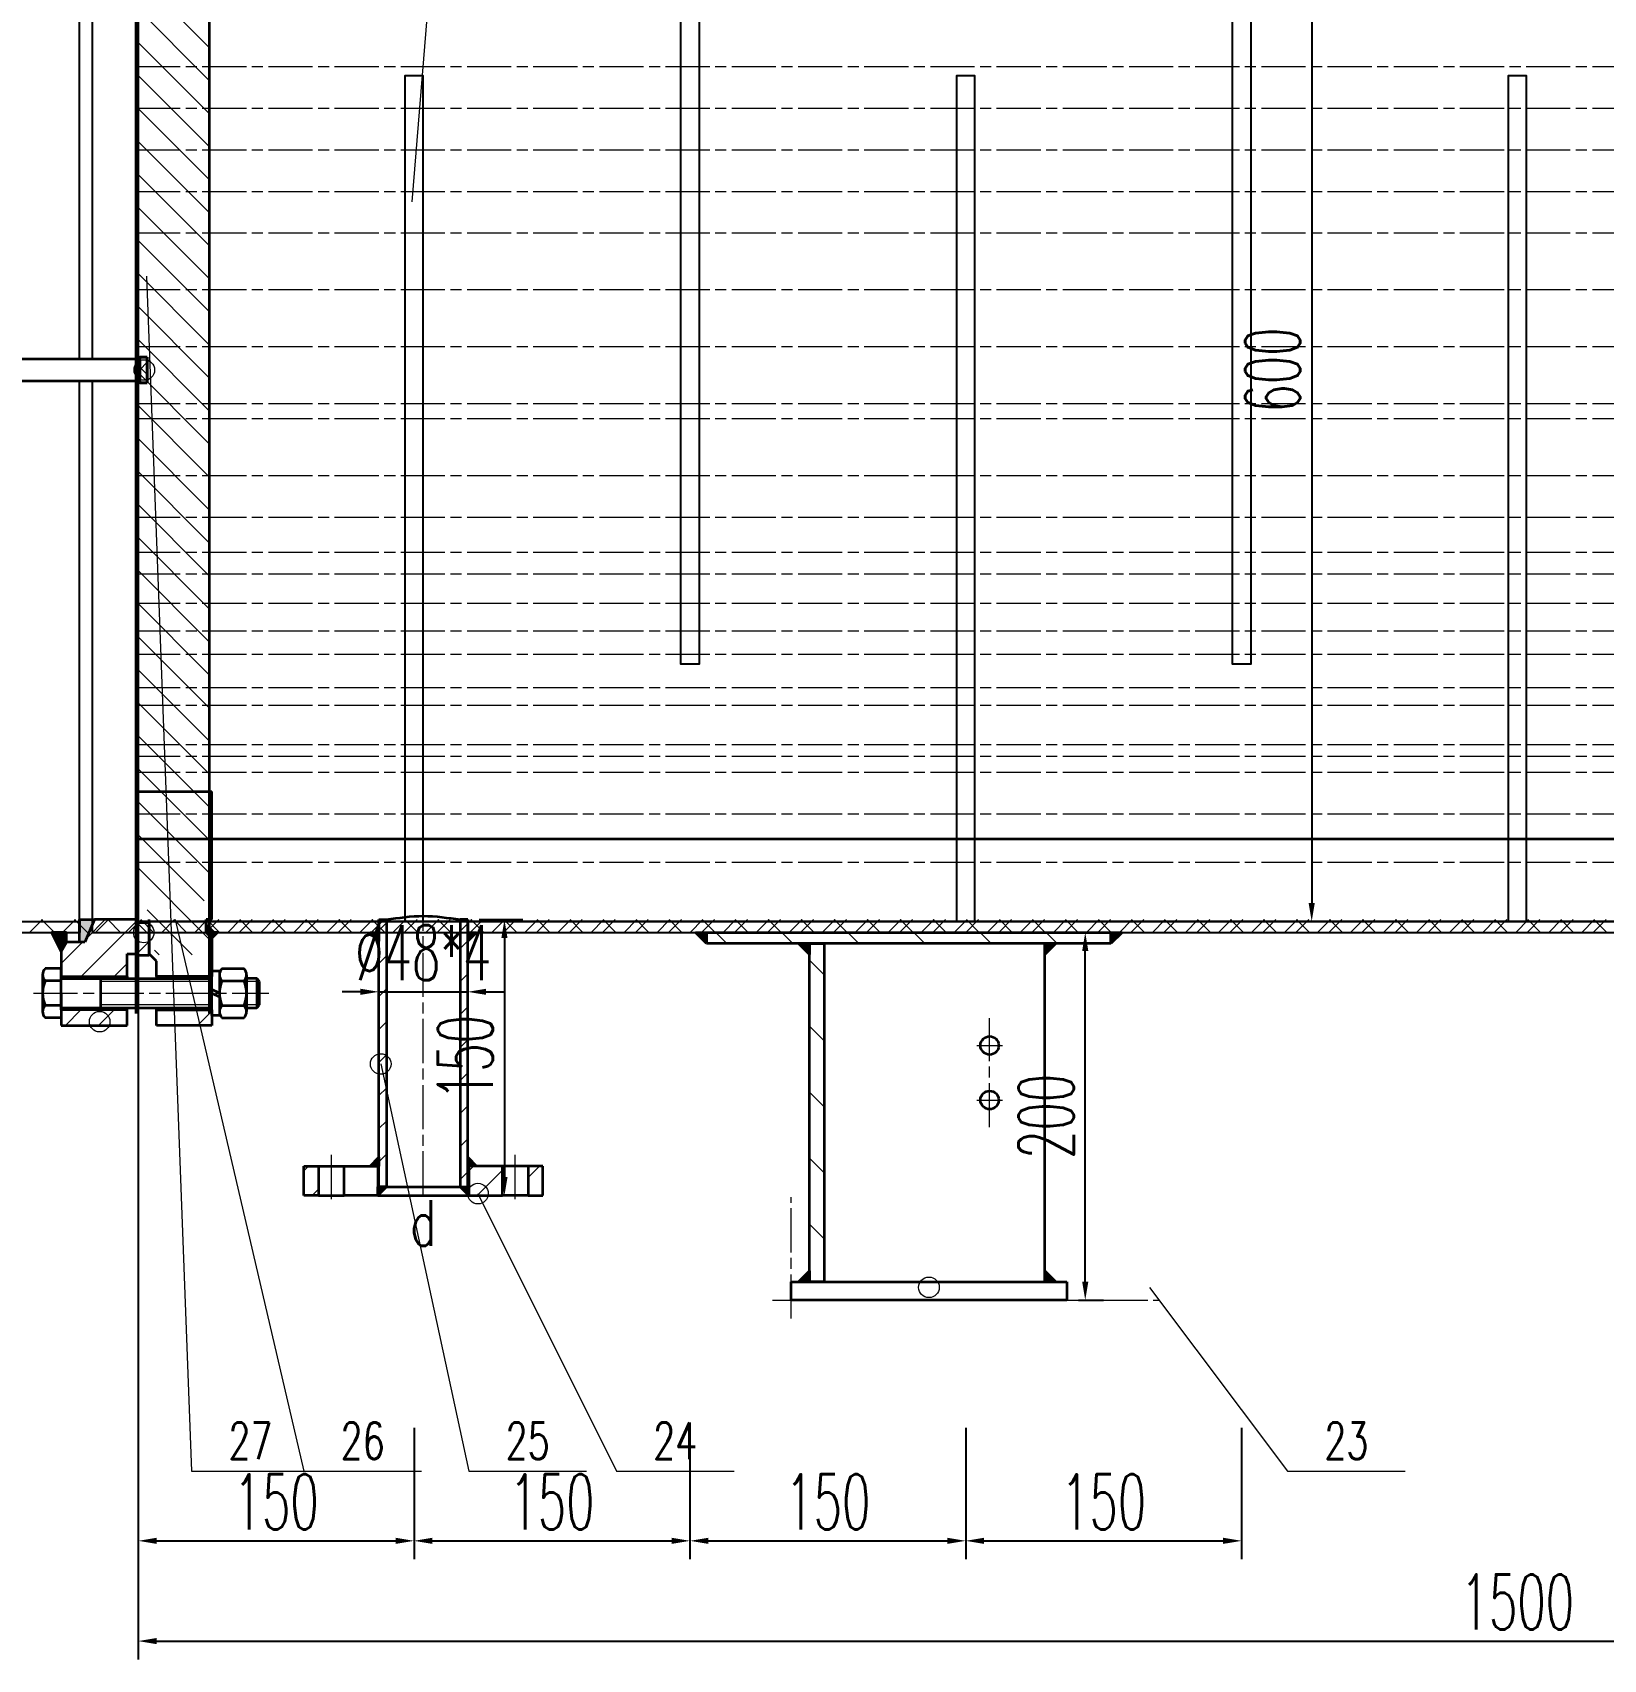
# Model space of a CAD drawing. Header units: millimetres. Extents: x 808 to 6798, y 610 to 4810.
# Drawn here: x 1990 to 2845, y 3152 to 4037 of the extents above; entities that cross this region are included whole.
import ezdxf
from ezdxf.enums import TextEntityAlignment as Align

# ---------------------------------------------------------------- set-up
doc = ezdxf.new("R2010")
doc.units = ezdxf.units.MM
doc.linetypes.add('ACAD_ISO08W100', pattern=[36, 24, -3, 6, -3])
doc.layers.get('Defpoints').update_dxf_attribs({"lineweight": 35})
for name, color, linetype, lineweight in [('中心线', 7, 'ACAD_ISO08W100', 15), ('剖面线', 7, 'Continuous', 15), ('标注', 3, 'Continuous', 0), ('粗实线', 7, 'Continuous', 35), ('细实线', 1, 'Continuous', 9)]:
    doc.layers.add(name, color=color, linetype=linetype, lineweight=lineweight)
doc.layers.add('图层2', color=1, linetype='Continuous')
doc.layers.add('图层4', color=3, linetype='Continuous')
doc.styles.add('dm', font='romans.shx', dxfattribs={"width": 0.6})
doc.styles.get("Standard").update_dxf_attribs({"font": 'txt.shx', "width": 0.7, "bigfont": 'gbcbig.shx'})
doc.dimstyles.new('md', dxfattribs={"dimscale": 10, "dimtxt": 3, "dimasz": 1, "dimexe": 1, "dimexo": 0.625, "dimtad": 1, "dimdec": 0, "dimtxsty": 'dm', "dimcen": 2.5, "dimclrd": 256, "dimclre": 256, "dimclrt": 256, "dimazin": 0, "dimtfac": 1, "dimtdec": 0, "dimtix": 1, "dimtmove": 0, "dimatfit": 3, "dimldrblk": 'ARCHTICK', "dimfxl": 1, "dimarcsym": 0})
pattern_1 = [(225, (10613.852, 9444.22), (8.980256, -8.980256), [])]
pattern_2 = [(135, (9843.852, -1635.78), (17.96051, 17.96051), [])]
pattern_3 = [(45, (981.852, -1635.78), (-8.980256, 8.980256), [])]

# ---------------------------------------------------------------- blocks, each defined once
blk = doc.blocks.new('*D37')
at = {"layer": 'Defpoints', "color": 0, "transparency": 16777216}
for p in [(2552.85, 3547.22), (2562.85, 3547.22), (2552.85, 3347.22)]:
    blk.add_point(p, dxfattribs=at)
at = {"layer": '标注', "lineweight": -2, "transparency": 16777216}
for p, q in [((2559.1, 3547.22), (2572.85, 3547.22)), ((2562.85, 3357.22), (2562.85, 3537.22)), ((2559.1, 3347.22), (2572.85, 3347.22))]:
    blk.add_line(p, q, dxfattribs=at)
at = {"layer": '标注', "transparency": 16777216}
for points in [[(2561.19, 3537.22), (2564.52, 3537.22), (2562.85, 3547.22)], [(2561.19, 3357.22), (2564.52, 3357.22), (2562.85, 3347.22)]]:
    blk.add_solid(points, dxfattribs=at)
at = {"layer": '标注', "transparency": 16777216, "insert": (2541.6, 3447.22), "char_height": 30, "attachment_point": 5, "rotation": 90, "style": 'dm'}
blk.add_mtext('200', dxfattribs=at)
blk = doc.blocks.new('_ArchTick')
at = {"color": 0, "linetype": 'ByBlock', "const_width": 0.15}
blk.add_lwpolyline([(-0.5, -0.5), (0.5, 0.5)], dxfattribs=at)
blk = doc.blocks.new('*D38')
at = {"layer": 'Defpoints', "color": 0, "transparency": 16777216}
for p in [(2227, 3554.22), (2227, 3404.22), (2247, 3404.22)]:
    blk.add_point(p, dxfattribs=at)
at = {"layer": '标注', "lineweight": -2, "transparency": 16777216}
for p, q in [((2233.25, 3554.22), (2257, 3554.22)), ((2247, 3544.22), (2247, 3414.22)), ((2233.25, 3404.22), (2257, 3404.22))]:
    blk.add_line(p, q, dxfattribs=at)
at = {"layer": '标注', "transparency": 16777216}
for points in [[(2245.34, 3544.22), (2248.67, 3544.22), (2247, 3554.22)], [(2245.34, 3414.22), (2248.67, 3414.22), (2247, 3404.22)]]:
    blk.add_solid(points, dxfattribs=at)
at = {"layer": '标注', "transparency": 16777216, "insert": (2225.75, 3479.22), "char_height": 30, "attachment_point": 5, "rotation": 90, "style": 'dm'}
blk.add_mtext('150', dxfattribs=at)
blk = doc.blocks.new('*D49')
at = {"layer": 'Defpoints', "color": 0, "transparency": 16777216}
for p in [(2227, 3514.97), (2178.7, 3491.72), (2227, 3491.72)]:
    blk.add_point(p, dxfattribs=at)
at = {"layer": '标注', "lineweight": -2, "transparency": 16777216}
for p, q in [((2178.7, 3497.97), (2178.7, 3524.97)), ((2227, 3497.97), (2227, 3524.97)), ((2168.7, 3514.97), (2158.7, 3514.97)), ((2178.7, 3514.97), (2227, 3514.97)), ((2237, 3514.97), (2247, 3514.97))]:
    blk.add_line(p, q, dxfattribs=at)
at = {"layer": '标注', "transparency": 16777216}
for points in [[(2168.7, 3516.64), (2168.7, 3513.31), (2178.7, 3514.97)], [(2237, 3516.64), (2237, 3513.31), (2227, 3514.97)]]:
    blk.add_solid(points, dxfattribs=at)
at = {"layer": '标注', "transparency": 16777216, "insert": (2202.85, 3536.22), "char_height": 30, "attachment_point": 5, "style": 'dm'}
blk.add_mtext('%%C48*4', dxfattribs=at)
blk = doc.blocks.new('*D50')
at = {"layer": 'Defpoints', "color": 0, "transparency": 16777216}
for p in [(2775.1, 4153.22), (2686.02, 3553.22), (2775.1, 3553.22)]:
    blk.add_point(p, dxfattribs=at)
at = {"layer": '图层2', "lineweight": -2, "transparency": 16777216}
for p, q in [((2768.85, 4153.22), (2676.02, 4153.22)), ((2686.02, 4143.22), (2686.02, 3563.22)), ((2768.85, 3553.22), (2676.02, 3553.22))]:
    blk.add_line(p, q, dxfattribs=at)
at = {"layer": '图层2', "transparency": 16777216}
for points in [[(2684.35, 4143.22), (2687.68, 4143.22), (2686.02, 4153.22)], [(2684.35, 3563.22), (2687.68, 3563.22), (2686.02, 3553.22)]]:
    blk.add_solid(points, dxfattribs=at)
at = {"layer": '图层2', "transparency": 16777216, "insert": (2664.77, 3853.22), "char_height": 30, "attachment_point": 5, "rotation": 90, "style": 'dm'}
blk.add_mtext('600', dxfattribs=at)
blk = doc.blocks.new('*D55')
at = {"layer": 'Defpoints', "color": 0, "transparency": 16777216}
for p in [(2047.85, 3553.22), (3547.85, 3553.22), (3547.85, 3161.8)]:
    blk.add_point(p, dxfattribs=at)
at = {"layer": '图层2', "lineweight": -2, "transparency": 16777216}
for p, q in [((2047.85, 3546.97), (2047.85, 3151.8)), ((3547.85, 3546.97), (3547.85, 3151.8)), ((2057.85, 3161.8), (3537.85, 3161.8))]:
    blk.add_line(p, q, dxfattribs=at)
at = {"layer": '图层2', "transparency": 16777216}
for points in [[(2057.85, 3163.47), (2057.85, 3160.14), (2047.85, 3161.8)], [(3537.85, 3163.47), (3537.85, 3160.14), (3547.85, 3161.8)]]:
    blk.add_solid(points, dxfattribs=at)
at = {"layer": '图层2', "transparency": 16777216, "insert": (2797.85, 3183.05), "char_height": 30, "attachment_point": 5, "style": 'dm'}
blk.add_mtext('1500', dxfattribs=at)
blk = doc.blocks.new('*D40')
at = {"layer": 'Defpoints', "color": 0, "transparency": 16777216}
for p in [(2047.85, 3284.08), (2197.85, 3284.08), (2197.85, 3216.33)]:
    blk.add_point(p, dxfattribs=at)
at = {"layer": '图层2', "lineweight": -2, "transparency": 16777216}
for p, q in [((2047.85, 3277.83), (2047.85, 3206.33)), ((2197.85, 3277.83), (2197.85, 3206.33)), ((2057.85, 3216.33), (2187.85, 3216.33))]:
    blk.add_line(p, q, dxfattribs=at)
at = {"layer": '图层2', "transparency": 16777216}
for points in [[(2057.85, 3218), (2057.85, 3214.67), (2047.85, 3216.33)], [(2187.85, 3218), (2187.85, 3214.67), (2197.85, 3216.33)]]:
    blk.add_solid(points, dxfattribs=at)
at = {"layer": '图层2', "transparency": 16777216, "insert": (2122.85, 3237.58), "char_height": 30, "attachment_point": 5, "style": 'dm'}
blk.add_mtext('150', dxfattribs=at)
blk = doc.blocks.new('*D41')
at = {"layer": 'Defpoints', "color": 0, "transparency": 16777216}
for p in [(2197.85, 3284.08), (2347.85, 3284.08), (2347.85, 3216.33)]:
    blk.add_point(p, dxfattribs=at)
at = {"layer": '图层2', "lineweight": -2, "transparency": 16777216}
for p, q in [((2197.85, 3277.83), (2197.85, 3206.33)), ((2347.85, 3277.83), (2347.85, 3206.33)), ((2207.85, 3216.33), (2337.85, 3216.33))]:
    blk.add_line(p, q, dxfattribs=at)
at = {"layer": '图层2', "transparency": 16777216}
for points in [[(2207.85, 3218), (2207.85, 3214.67), (2197.85, 3216.33)], [(2337.85, 3218), (2337.85, 3214.67), (2347.85, 3216.33)]]:
    blk.add_solid(points, dxfattribs=at)
at = {"layer": '图层2', "transparency": 16777216, "insert": (2272.85, 3237.58), "char_height": 30, "attachment_point": 5, "style": 'dm'}
blk.add_mtext('150', dxfattribs=at)
blk = doc.blocks.new('*D42')
at = {"layer": 'Defpoints', "color": 0, "transparency": 16777216}
for p in [(2347.85, 3284.08), (2497.85, 3284.08), (2497.85, 3216.33)]:
    blk.add_point(p, dxfattribs=at)
at = {"layer": '图层2', "lineweight": -2, "transparency": 16777216}
for p, q in [((2347.85, 3277.83), (2347.85, 3206.33)), ((2497.85, 3277.83), (2497.85, 3206.33)), ((2357.85, 3216.33), (2487.85, 3216.33))]:
    blk.add_line(p, q, dxfattribs=at)
at = {"layer": '图层2', "transparency": 16777216}
for points in [[(2357.85, 3218), (2357.85, 3214.67), (2347.85, 3216.33)], [(2487.85, 3218), (2487.85, 3214.67), (2497.85, 3216.33)]]:
    blk.add_solid(points, dxfattribs=at)
at = {"layer": '图层2', "transparency": 16777216, "insert": (2422.85, 3237.58), "char_height": 30, "attachment_point": 5, "style": 'dm'}
blk.add_mtext('150', dxfattribs=at)
blk = doc.blocks.new('*D43')
at = {"layer": 'Defpoints', "color": 0, "transparency": 16777216}
for p in [(2497.85, 3284.08), (2647.85, 3284.08), (2647.85, 3216.33)]:
    blk.add_point(p, dxfattribs=at)
at = {"layer": '图层2', "lineweight": -2, "transparency": 16777216}
for p, q in [((2497.85, 3277.83), (2497.85, 3206.33)), ((2647.85, 3277.83), (2647.85, 3206.33)), ((2507.85, 3216.33), (2637.85, 3216.33))]:
    blk.add_line(p, q, dxfattribs=at)
at = {"layer": '图层2', "transparency": 16777216}
for points in [[(2507.85, 3218), (2507.85, 3214.67), (2497.85, 3216.33)], [(2637.85, 3218), (2637.85, 3214.67), (2647.85, 3216.33)]]:
    blk.add_solid(points, dxfattribs=at)
at = {"layer": '图层2', "transparency": 16777216, "insert": (2572.85, 3237.58), "char_height": 30, "attachment_point": 5, "style": 'dm'}
blk.add_mtext('150', dxfattribs=at)

msp = doc.modelspace()

# ---------------------------------------------------------------- hatches: boundary and pattern name
at = {"layer": '剖面线'}
h = msp.add_hatch(dxfattribs=at)
h.set_pattern_fill('ANSI31', color=256, scale=4, style=0)
h.set_pattern_definition([(135, (10612.656, -1623.892), (8.980256, 8.980256), [])])
edge = h.paths.add_edge_path()
edge.add_line((2086.65602, 3566.10819), (2083.65602, 3566.10819))
edge.add_line((2083.65602, 3566.10819), (2083.65602, 3559.10819))
edge.add_line((2083.65602, 3559.10819), (2086.65602, 3556.10819))
edge.add_line((2086.65602, 3556.10819), (2086.65602, 3535.10819))
edge.add_line((2086.65602, 3535.10819), (2056.65602, 3535.10819))
edge.add_line((2056.65602, 3535.10819), (2056.65602, 3543.60819))
edge.add_line((2056.65602, 3543.60819), (2052.65602, 3547.60819))
edge.add_line((2052.65602, 3547.60819), (2052.65602, 3566.10819))
edge.add_line((2052.65602, 3566.10819), (2046.65602, 3566.10819))
edge.add_line((2046.65602, 3566.10819), (2046.65602, 4169.02351))
edge.add_line((2046.65602, 4171.3321), (2086.65602, 4171.3321))
edge.add_line((2086.65602, 3566.10819), (2086.65602, 4171.3321))
h = msp.add_hatch(dxfattribs=at)
h.set_pattern_fill('ANSI37', color=256, scale=4, style=0)
h.set_pattern_definition([(45, (980.656, -1686.78), (-8.980256, 8.980256), []), (135, (980.656, -1686.78), (-8.980256, -8.980256), [])])
h.paths.add_polyline_path([(2048.65602, 3846.22015), (2052.65602, 3846.22015), (2052.65602, 3860.22015), (2048.65602, 3860.22015)])
h = msp.add_hatch(dxfattribs=at)
h.set_pattern_fill('ANSI31', color=256, scale=4, style=0)
h.set_pattern_definition([(315, (-518.148, 9444.22), (-8.980256, -8.980256), [])])
edge = h.paths.add_edge_path()
edge.add_line((807.70218, 3547.22015), (1870.25898, 3547.22015))
edge.add_line((3510.85218, 3547.22015), (3510.85218, 3554.22015))
edge.add_line((3547.85218, 3554.22015), (3387.20377, 3554.22015))
edge.add_line((807.70218, 3554.22015), (807.70218, 3547.22015))
h = msp.add_hatch(dxfattribs=at)
h.set_pattern_fill('ANSI31', color=256, scale=4, style=0)
h.set_pattern_definition([(45, (-518.148, -1635.78), (-8.980256, 8.980256), [])])
edge = h.paths.add_edge_path()
edge.add_line((1919.98668, 3547.22015), (3288.00218, 3547.22015))
edge.add_line((3288.00218, 3547.22015), (3288.00218, 3554.22015))
edge.add_line((3547.85218, 3554.22015), (3427.70218, 3554.22015))
edge.add_line((1251.85218, 3554.22015), (1246.85218, 3547.22015))
h = msp.add_hatch(dxfattribs=at)
h.set_pattern_fill('ANSI31', color=256, scale=4, style=0)
h.set_pattern_definition(pattern_1)
h.paths.add_polyline_path([(2005.85218, 3523.22015), (2041.85218, 3523.22015), (2041.85218, 3535.72015), (2047.85218, 3535.72015), (2047.85218, 3554.22015), (2024.04833, 3554.22015), (2018.85218, 3542.024), (2008.85218, 3542.024), (2005.85218, 3536.82784)])
for points in [[(2015.85218, 3554.22015), (2024.04833, 3554.22015), (2018.85218, 3542.024), (2015.85218, 3542.024)], [(2084.85218, 3547.22015), (2089.09482, 3547.22015), (2084.85218, 3551.46279)], [(2008.85218, 3547.22015), (2000.65602, 3547.22015), (2005.85218, 3536.82784), (2008.85218, 3542.024)], [(2087.85218, 3544.22015), (2090.85218, 3547.22015), (2084.85218, 3547.22015)], [(2178.70218, 3547.22015), (2178.70218, 3542.47015), (2173.95218, 3547.22015)], [(2227.00218, 3547.22015), (2231.75218, 3547.22015), (2227.00218, 3542.47015)], [(2356.85218, 3547.22015), (2356.85218, 3541.22015), (2350.85218, 3547.22015)], [(2412.85218, 3541.22015), (2412.85218, 3535.22015), (2406.85218, 3541.22015)], [(2540.85218, 3541.22015), (2546.85218, 3541.22015), (2540.85218, 3535.22015)], [(2576.85218, 3547.22015), (2582.85218, 3547.22015), (2576.85218, 3541.22015)], [(2178.70218, 3420.22015), (2173.95218, 3420.22015), (2178.70218, 3424.97015)], [(2227.00218, 3420.22015), (2227.00218, 3424.97015), (2231.75218, 3420.22015)], [(2178.10218, 3408.97015), (2182.85218, 3408.97015), (2178.10218, 3404.22015)], [(2227.60218, 3408.97015), (2227.60218, 3404.22015), (2222.85218, 3408.97015)], [(2412.85218, 3357.22015), (2406.85218, 3357.22015), (2412.85218, 3363.22015)], [(2540.85218, 3357.22015), (2540.85218, 3363.22015), (2546.85218, 3357.22015)]]:
    msp.add_hatch(color=256, dxfattribs=at).paths.add_polyline_path(points)
h = msp.add_hatch(dxfattribs=at)
h.set_pattern_fill('ANSI31', color=256, scale=4, style=0)
h.set_pattern_definition([(225, (6113.852, 9444.22), (8.980256, -8.980256), [])])
edge = h.paths.add_edge_path()
edge.add_line((4788.00218, 3547.22015), (3725.44538, 3547.22015))
edge.add_line((2084.85218, 3547.22015), (2084.85218, 3554.22015))
edge.add_line((2047.85218, 3554.22015), (2208.50058, 3554.22015))
edge.add_line((4788.00218, 3554.22015), (4788.00218, 3547.22015))
h = msp.add_hatch(dxfattribs=at)
h.set_pattern_fill('ANSI37', color=256, scale=4, style=0)
h.set_pattern_definition([(225, (10613.852, 9444.22), (8.980256, -8.980256), []), (315, (10613.852, 9444.22), (8.980256, 8.980256), [])])
h.paths.add_polyline_path([(2047.85218, 3552.72015), (2053.85218, 3552.72015), (2053.85218, 3534.72015), (2047.85218, 3534.72015)])
h = msp.add_hatch(dxfattribs=at)
h.set_pattern_fill('ANSI31', color=256, scale=4, style=0)
h.set_pattern_definition(pattern_3)
h.paths.add_polyline_path([(2182.85218, 3408.97015), (2178.70218, 3408.97015), (2178.70218, 3554.22015), (2182.85218, 3554.22015)])
h = msp.add_hatch(dxfattribs=at)
h.set_pattern_fill('ANSI31', color=256, scale=4, style=0)
h.set_pattern_definition(pattern_3)
h.paths.add_polyline_path([(2222.85218, 3408.97015), (2227.00218, 3408.97015), (2227.00218, 3554.22015), (2222.85218, 3554.22015)])
h = msp.add_hatch(dxfattribs=at)
h.set_pattern_fill('ANSI31', color=256, scale=8, style=0)
h.set_pattern_definition(pattern_2)
h.paths.add_polyline_path([(2356.85218, 3541.22015), (2356.85218, 3547.22015), (2576.85218, 3547.22015), (2576.85218, 3541.22015)])
h = msp.add_hatch(dxfattribs=at)
h.set_pattern_fill('ANSI31', color=256, scale=8, style=0)
h.set_pattern_definition(pattern_2)
h.paths.add_polyline_path([(2412.85218, 3357.22015), (2412.85218, 3541.22015), (2420.85218, 3541.22015), (2420.85218, 3357.22015)])
h = msp.add_hatch(dxfattribs=at)
h.set_pattern_fill('ANSI31', color=256, scale=4, style=0)
h.set_pattern_definition(pattern_1)
h.paths.add_polyline_path([(2005.85218, 3505.22015), (2005.85218, 3496.72015), (2041.85218, 3496.72015), (2041.85218, 3505.22015)])
h = msp.add_hatch(dxfattribs=at)
h.set_pattern_fill('ANSI31', color=256, scale=8, style=0)
h.set_pattern_definition([(225, (10613.852, 9444.22), (17.96051, -17.96051), [])])
h.paths.add_polyline_path([(2087.85218, 3505.22015), (2087.85218, 3496.72015), (2057.85218, 3496.72015), (2057.85218, 3505.22015)])
h = msp.add_hatch(dxfattribs=at)
h.set_pattern_fill('ANSI31', color=256, scale=4, style=0)
h.set_pattern_definition(pattern_3)
h.paths.add_polyline_path([(2145.85218, 3404.22015), (2137.85218, 3404.22015), (2137.85218, 3420.22015), (2145.85218, 3420.22015)])
h = msp.add_hatch(dxfattribs=at)
h.set_pattern_fill('ANSI31', color=256, scale=4, style=0)
h.set_pattern_definition(pattern_3)
h.paths.add_polyline_path([(2227.60218, 3404.22015), (2243.85218, 3404.22015), (2245.85218, 3404.22015), (2245.85218, 3420.22015), (2227.60218, 3420.22015)])
h = msp.add_hatch(dxfattribs=at)
h.set_pattern_fill('ANSI31', color=256, scale=4, style=0)
h.set_pattern_definition(pattern_3)
h.paths.add_polyline_path([(2259.85218, 3404.22015), (2267.85218, 3404.22015), (2267.85218, 3420.22015), (2259.85218, 3420.22015)])

# ---------------------------------------------------------------- linework, layer by layer
at = {"layer": '中心线'}
for p, q in [((2046.65602, 4018.2697), (3549.04833, 4018.2697)), ((2046.65602, 3995.64228), (3549.04833, 3995.64228)), ((2046.65602, 3973.01487), (3549.04833, 3973.01487)), ((2046.65602, 3950.38745), (3549.04833, 3950.38745)), ((2046.65602, 3927.76003), (3549.04833, 3927.76003)), ((2046.65602, 3896.93296), (3549.04833, 3896.93296)), ((2046.65602, 3865.94078), (3549.04833, 3865.94078)), ((2046.65602, 3835.03115), (3549.04833, 3835.03115)), ((2046.65602, 3826.74895), (3549.04833, 3826.74895)), ((2046.65602, 3795.83932), (3549.04833, 3795.83932)), ((2046.65602, 3773.2119), (3549.04833, 3773.2119)), ((2046.65602, 3754.08171), (3549.04833, 3754.08171)), ((2046.65602, 3742.30228), (3549.04833, 3742.30228)), ((2046.65602, 3726.3689), (3549.04833, 3726.3689)), ((2046.65602, 3711.39265), (3549.04833, 3711.39265)), ((2046.65602, 3698.65608), (3549.04833, 3698.65608)), ((2046.65602, 3680.48302), (3549.04833, 3680.48302)), ((2046.65602, 3670.94327), (3549.04833, 3670.94327)), ((2046.65602, 3649.5734), (3549.04833, 3649.5734)), ((2046.65602, 3643.23046), (3549.04833, 3643.23046)), ((2046.65602, 3634.43048), (3549.04833, 3634.43048)), ((2046.65602, 3611.80306), (3549.04833, 3611.80306)), ((2046.65602, 3585.49624), (3549.04833, 3585.49624)), ((2202.85218, 3404.22015), (2202.85218, 3554.22015)), ((1990.85218, 3514.22015), (2118.85218, 3514.22015)), ((2510.85218, 3441.27256), (2510.85218, 3500.60367)), ((2503.85218, 3485.77089), (2517.85218, 3485.77089)), ((2503.85218, 3456.10533), (2517.85218, 3456.10533)), ((2152.85218, 3402.22015), (2152.85218, 3429.22015)), ((2252.85218, 3402.22015), (2252.85218, 3429.22015)), ((2402.85218, 3337.22015), (2402.85218, 3403.22015)), ((2392.85218, 3347.22015), (2602.85218, 3347.22015))]:
    msp.add_line(p, q, dxfattribs=at)
at = {"layer": '剖面线'}
for centre in [(2051.15602, 3853.22015), (2050.85218, 3547.22015), (2026.85218, 3498.72015), (2179.70218, 3475.72015), (2232.60218, 3405.22015), (2477.85218, 3354.22015)]:
    msp.add_circle(centre, 5.6, dxfattribs=at)
at = {"layer": '图层2'}
for points in [[(2015.85218, 3859.22015), (2015.85218, 4159.22015), (1622.85218, 4159.22015), (1622.85218, 3547.22015), (2015.85218, 3547.22015), (2015.85218, 3847.22015)], [(2015.85218, 3859.22015), (2015.85218, 4153.22015), (1647.85218, 4153.22015), (1647.85218, 3553.22015), (2015.85218, 3553.22015), (2015.85218, 3847.22015)], [(2022.85218, 3847.22015), (2022.85218, 3547.22015), (3572.85218, 3547.22015), (3572.85218, 4159.22015), (2022.85218, 4159.22015), (2022.85218, 3859.22015)]]:
    msp.add_lwpolyline(points, dxfattribs=at)
for points in [[(2047.85218, 3553.22015), (3547.85218, 3553.22015), (3547.85218, 4153.22015), (2047.85218, 4153.22015)], [(3547.85218, 3553.22015), (2047.85218, 3553.22015), (2047.85218, 4153.22015), (3547.85218, 4153.22015)], [(2342.85218, 4153.22008), (2352.85218, 4153.22008), (2352.85218, 3693.22008), (2342.85218, 3693.22008)], [(2642.85218, 4153.22008), (2652.85218, 4153.22008), (2652.85218, 3693.22008), (2642.85218, 3693.22008)], [(2192.85218, 3553.22015), (2202.85218, 3553.22015), (2202.85218, 4013.22015), (2192.85218, 4013.22015)], [(2492.85218, 3553.22015), (2502.85218, 3553.22015), (2502.85218, 4013.22015), (2492.85218, 4013.22015)], [(2792.85218, 3553.22015), (2802.85218, 3553.22015), (2802.85218, 4013.22015), (2792.85218, 4013.22015)]]:
    msp.add_lwpolyline(points, close=True, dxfattribs=at)
at = {"layer": '标注'}
for p, q in [((2196.89633, 3944.64228), (2237.85218, 4452.22015)), ((2052.35218, 3904.22015), (2076.85218, 3254.22015)), ((2067.85218, 3554.22015), (2137.85218, 3254.22015)), ((2179.70218, 3475.72015), (2227.60218, 3254.22015)), ((2232.60218, 3405.22015), (2307.85218, 3254.22015)), ((2597.85218, 3354.22015), (2672.85218, 3254.22015)), ((2076.85218, 3254.22015), (2140.85218, 3254.22015)), ((2137.85218, 3254.22015), (2201.85218, 3254.22015)), ((2227.60218, 3254.22015), (2291.60218, 3254.22015)), ((2307.85218, 3254.22015), (2371.85218, 3254.22015)), ((2672.85218, 3254.22015), (2736.85218, 3254.22015))]:
    msp.add_line(p, q, dxfattribs=at)
at = {"layer": '粗实线'}
for p, q in [((2046.65602, 3503.22015), (2046.65602, 4152.22015)), ((2086.65602, 3503.22015), (2086.65602, 4108.44406)), ((2046.65602, 4032.4395), (2046.65602, 3506.22015)), ((2046.65602, 4031.4395), (2046.65602, 3505.22015)), ((2046.65602, 4030.4395), (2046.65602, 3504.22015)), ((2046.65602, 4029.4395), (2046.65602, 3503.22015)), ((1472.88218, 3859.22015), (2046.65602, 3859.22015)), ((2046.65602, 3860.22015), (2052.65602, 3860.22015)), ((2046.65602, 3860.22015), (2046.65602, 3846.22015)), ((2046.65602, 3859.22015), (2046.65602, 3847.22015)), ((2052.65602, 3860.22015), (2048.65602, 3860.22015)), ((2048.65602, 3860.22015), (2048.65602, 3846.22015)), ((2052.65602, 3860.22015), (2052.65602, 3846.22015)), ((2052.65602, 3846.22015), (2052.65602, 3860.22015)), ((2046.65602, 3847.22015), (1472.88218, 3847.22015)), ((2052.65602, 3846.22015), (2046.65602, 3846.22015)), ((2048.65602, 3846.22015), (2052.65602, 3846.22015)), ((2047.85218, 3626.30483), (2047.85218, 3651.30483)), ((2047.85218, 3554.22015), (2047.85218, 3626.30483)), ((2047.85218, 3623.99624), (2087.85218, 3623.99624)), ((2087.85218, 3554.22015), (2087.85218, 3623.99624)), ((3549.04833, 3597.99624), (2046.65602, 3597.99624)), ((2015.85218, 3554.22015), (2024.04833, 3554.22015)), ((2015.85218, 3542.024), (2015.85218, 3554.22015)), ((2015.85218, 3554.22015), (2015.85218, 3547.22015)), ((2015.85218, 3554.22015), (2024.04833, 3554.22015)), ((2024.04833, 3554.22015), (2018.85218, 3542.024)), ((2024.04833, 3554.22015), (2018.85218, 3542.024)), ((2047.85218, 3554.22015), (2024.04833, 3554.22015)), ((2047.85218, 3535.72015), (2047.85218, 3554.22015)), ((2047.85218, 3552.72015), (2053.85218, 3552.72015)), ((2047.85218, 3534.72015), (2047.85218, 3552.72015)), ((2053.85218, 3535.72015), (2053.85218, 3554.22015)), ((2053.85218, 3552.72015), (2053.85218, 3534.72015)), ((2084.85218, 3547.22015), (2084.85218, 3554.22015)), ((2087.85218, 3554.22015), (2084.85218, 3554.22015)), ((2084.85218, 3554.22015), (2084.85218, 3547.22015)), ((2089.09482, 3547.22015), (2084.85218, 3551.46279)), ((2084.85218, 3551.46279), (2084.85218, 3547.22015)), ((2178.70218, 3554.22015), (2178.70218, 3547.22015)), ((2178.70218, 3408.97015), (2178.70218, 3554.22015)), ((2178.70218, 3554.22015), (2182.85218, 3554.22015)), ((2182.85218, 3554.22015), (2182.85218, 3408.97015)), ((2227.00218, 3554.22015), (2222.85218, 3554.22015)), ((2222.85218, 3554.22015), (2222.85218, 3408.97015)), ((2227.00218, 3554.22015), (2227.00218, 3547.22015)), ((2227.00218, 3408.97015), (2227.00218, 3554.22015)), ((2008.85218, 3547.22015), (2000.65602, 3547.22015)), ((2000.65602, 3547.22015), (2005.85218, 3536.82784)), ((2008.85218, 3542.024), (2005.85218, 3536.82784)), ((2005.85218, 3536.82784), (2008.85218, 3542.024)), ((2008.85218, 3542.024), (2008.85218, 3547.22015)), ((2018.85218, 3542.024), (2008.85218, 3542.024)), ((2018.85218, 3542.024), (2015.85218, 3542.024)), ((2090.85218, 3547.22015), (2084.85218, 3547.22015)), ((2084.85218, 3547.22015), (2087.85218, 3544.22015)), ((2084.85218, 3547.22015), (2089.09482, 3547.22015)), ((2084.85218, 3547.22015), (2087.85218, 3544.22015)), ((2087.85218, 3544.22015), (2090.85218, 3547.22015)), ((2087.85218, 3544.22015), (2087.85218, 3523.22015)), ((2178.70218, 3542.47015), (2173.95218, 3547.22015)), ((2173.95218, 3547.22015), (2178.70218, 3547.22015)), ((2178.70218, 3547.22015), (2178.70218, 3542.47015)), ((2227.00218, 3547.22015), (2231.75218, 3547.22015)), ((2231.75218, 3547.22015), (2227.00218, 3542.47015)), ((2227.00218, 3542.47015), (2227.00218, 3547.22015)), ((2356.85218, 3541.22015), (2350.85218, 3547.22015)), ((2350.85218, 3547.22015), (2356.85218, 3547.22015)), ((2356.85218, 3541.22015), (2356.85218, 3547.22015)), ((2356.85218, 3547.22015), (2576.85218, 3547.22015)), ((2356.85218, 3547.22015), (2356.85218, 3541.22015)), ((2576.85218, 3541.22015), (2356.85218, 3541.22015)), ((2412.85218, 3535.22015), (2406.85218, 3541.22015)), ((2406.85218, 3541.22015), (2412.85218, 3541.22015)), ((2412.85218, 3357.22015), (2412.85218, 3541.22015)), ((2412.85218, 3541.22015), (2420.85218, 3541.22015)), ((2412.85218, 3541.22015), (2412.85218, 3535.22015)), ((2420.85218, 3541.22015), (2420.85218, 3357.22015)), ((2540.85218, 3357.22015), (2540.85218, 3541.22015)), ((2540.85218, 3541.22015), (2546.85218, 3541.22015)), ((2546.85218, 3541.22015), (2540.85218, 3535.22015)), ((2540.85218, 3535.22015), (2540.85218, 3541.22015)), ((2576.85218, 3547.22015), (2576.85218, 3541.22015)), ((2576.85218, 3547.22015), (2582.85218, 3547.22015)), ((2582.85218, 3547.22015), (2576.85218, 3541.22015)), ((2576.85218, 3541.22015), (2576.85218, 3547.22015)), ((2005.85218, 3536.82784), (2005.85218, 3523.22015)), ((2041.85218, 3523.22015), (2041.85218, 3535.72015)), ((2041.85218, 3535.72015), (2047.85218, 3535.72015)), ((2053.85218, 3534.72015), (2047.85218, 3534.72015)), ((2057.85218, 3531.72015), (2053.85218, 3535.72015)), ((2057.85218, 3523.22015), (2057.85218, 3531.72015)), ((1995.85218, 3524.2514), (1995.85218, 3504.1889)), ((2005.85218, 3527.59515), (1997.2372, 3527.59515)), ((2005.85218, 3514.22015), (2005.85218, 3527.59515)), ((2005.85218, 3527.59515), (2005.85218, 3527.59515)), ((2005.85218, 3523.22015), (2041.85218, 3523.22015)), ((2005.85218, 3505.22015), (2005.85218, 3523.22015)), ((2005.85218, 3522.22015), (2087.85218, 3522.22015)), ((2027.45218, 3506.22015), (2027.45218, 3522.22015)), ((2041.85218, 3523.22015), (2041.85218, 3522.22015)), ((2057.85218, 3523.22015), (2057.85218, 3522.22015)), ((2087.85218, 3523.22015), (2057.85218, 3523.22015)), ((2087.85218, 3502.12015), (2087.85218, 3526.32015)), ((2087.85218, 3526.32015), (2091.95218, 3526.32015)), ((2087.85218, 3505.22015), (2087.85218, 3523.22015)), ((2091.95218, 3526.32015), (2091.95218, 3502.12015)), ((2091.95218, 3524.2514), (2091.95218, 3504.1889)), ((2093.3372, 3527.59515), (2105.36715, 3527.59515)), ((2106.75218, 3524.2514), (2106.75218, 3504.1889)), ((2112.25218, 3522.22015), (2106.75218, 3522.22015)), ((2113.85218, 3520.62015), (2112.25218, 3522.22015)), ((2112.25218, 3522.22015), (2112.25218, 3506.22015)), ((2005.85218, 3520.90765), (1997.2372, 3520.90765)), ((2005.85218, 3514.22015), (2005.85218, 3500.84515)), ((2091.95218, 3514.22015), (2087.85218, 3516.27015)), ((2087.85218, 3514.22015), (2091.95218, 3512.17015)), ((2093.3372, 3520.90765), (2105.36715, 3520.90765)), ((2113.85218, 3507.82015), (2113.85218, 3520.62015)), ((2005.85218, 3507.53265), (1997.2372, 3507.53265)), ((2005.85218, 3506.22015), (2087.85218, 3506.22015)), ((2005.85218, 3505.22015), (2005.85218, 3496.72015)), ((2041.85218, 3505.22015), (2005.85218, 3505.22015)), ((2041.85218, 3505.22015), (2041.85218, 3506.22015)), ((2041.85218, 3496.72015), (2041.85218, 3505.22015)), ((2057.85218, 3505.22015), (2057.85218, 3506.22015)), ((2057.85218, 3496.72015), (2057.85218, 3505.22015)), ((2057.85218, 3505.22015), (2087.85218, 3505.22015)), ((2087.85218, 3505.22015), (2087.85218, 3496.72015)), ((2093.3372, 3507.53265), (2105.36715, 3507.53265)), ((2106.75218, 3506.22015), (2112.25218, 3506.22015)), ((2112.25218, 3506.22015), (2113.85218, 3507.82015)), ((2005.85218, 3500.84515), (1997.2372, 3500.84515)), ((2005.85218, 3500.84515), (2005.85218, 3500.84515)), ((2005.85218, 3496.72015), (2041.85218, 3496.72015)), ((2087.85218, 3496.72015), (2057.85218, 3496.72015)), ((2091.95218, 3502.12015), (2087.85218, 3502.12015)), ((2093.3372, 3500.84515), (2105.36715, 3500.84515)), ((2173.95218, 3420.22015), (2178.70218, 3424.97015)), ((2178.70218, 3424.97015), (2178.70218, 3420.22015)), ((2227.00218, 3420.22015), (2227.00218, 3424.97015)), ((2227.00218, 3424.97015), (2231.75218, 3420.22015)), ((2137.85218, 3404.22015), (2137.85218, 3420.22015)), ((2137.85218, 3420.22015), (2145.85218, 3420.22015)), ((2145.85218, 3420.22015), (2145.85218, 3404.22015)), ((2145.85218, 3420.22015), (2159.85218, 3420.22015)), ((2159.85218, 3404.22015), (2159.85218, 3420.22015)), ((2159.85218, 3420.22015), (2178.10218, 3420.22015)), ((2178.70218, 3420.22015), (2173.95218, 3420.22015)), ((2178.10218, 3420.22015), (2178.10218, 3404.22015)), ((2231.75218, 3420.22015), (2227.00218, 3420.22015)), ((2245.85218, 3420.22015), (2227.60218, 3420.22015)), ((2227.60218, 3420.22015), (2227.60218, 3404.22015)), ((2245.85218, 3404.22015), (2245.85218, 3420.22015)), ((2259.85218, 3420.22015), (2245.85218, 3420.22015)), ((2267.85218, 3420.22015), (2259.85218, 3420.22015)), ((2259.85218, 3420.22015), (2259.85218, 3404.22015)), ((2267.85218, 3404.22015), (2267.85218, 3420.22015)), ((2178.10218, 3408.97015), (2182.85218, 3408.97015)), ((2182.85218, 3408.97015), (2178.10218, 3404.22015)), ((2178.10218, 3404.22015), (2178.10218, 3408.97015)), ((2182.85218, 3408.97015), (2178.70218, 3408.97015)), ((2182.85218, 3408.97015), (2222.85218, 3408.97015)), ((2222.85218, 3408.97015), (2227.00218, 3408.97015)), ((2227.60218, 3404.22015), (2222.85218, 3408.97015)), ((2222.85218, 3408.97015), (2227.60218, 3408.97015)), ((2227.60218, 3408.97015), (2227.60218, 3404.22015)), ((2145.85218, 3404.22015), (2137.85218, 3404.22015)), ((2145.85218, 3404.22015), (2159.85218, 3404.22015)), ((2161.85218, 3404.22015), (2159.85218, 3404.22015)), ((2178.10218, 3404.22015), (2161.85218, 3404.22015)), ((2161.85218, 3404.22015), (2161.85218, 3404.22015)), ((2178.10218, 3404.22015), (2227.60218, 3404.22015)), ((2227.60218, 3404.22015), (2243.85218, 3404.22015)), ((2243.85218, 3404.22015), (2243.85218, 3404.22015)), ((2243.85218, 3404.22015), (2245.85218, 3404.22015)), ((2259.85218, 3404.22015), (2245.85218, 3404.22015)), ((2259.85218, 3404.22015), (2267.85218, 3404.22015)), ((2406.85218, 3357.22015), (2412.85218, 3363.22015)), ((2412.85218, 3363.22015), (2412.85218, 3357.22015)), ((2540.85218, 3357.22015), (2540.85218, 3363.22015)), ((2540.85218, 3363.22015), (2546.85218, 3357.22015)), ((2402.85218, 3347.22015), (2402.85218, 3357.22015)), ((2402.85218, 3357.22015), (2552.85218, 3357.22015)), ((2412.85218, 3357.22015), (2406.85218, 3357.22015)), ((2420.85218, 3357.22015), (2412.85218, 3357.22015)), ((2546.85218, 3357.22015), (2540.85218, 3357.22015)), ((2552.85218, 3357.22015), (2552.85218, 3347.22015)), ((2552.85218, 3347.22015), (2402.85218, 3347.22015))]:
    msp.add_line(p, q, dxfattribs=at)
for centre in [(2510.85218, 3485.77089), (2510.85218, 3456.10533)]:
    msp.add_circle(centre, 5, dxfattribs=at)
for centre, radius, start, end in [((2000.58095, 3524.2514), 4.72878, 135, 225), ((2096.68095, 3524.2514), 4.72878, 135, 225), ((2102.0234, 3524.2514), 4.72878, 315, 45), ((2012.68974, 3514.22015), 16.83757, 156.59816099, 203.40183901), ((2108.78974, 3514.22015), 16.83757, 156.59816099, 203.40183901), ((2089.91461, 3514.22015), 16.83757, 336.59816099, 23.40183901), ((2000.58095, 3504.1889), 4.72878, 135, 225), ((2096.68095, 3504.1889), 4.72878, 135, 225), ((2102.0234, 3504.1889), 4.72878, 315, 45)]:
    msp.add_arc(centre, radius, start, end, dxfattribs=at)
msp.add_open_spline([(2182.85218, 3554.22015), (2189.51884, 3555.22015), (2202.85218, 3557.22015), (2216.18551, 3555.22015), (2222.85218, 3554.22015)], degree=3, dxfattribs=at)
at = {"layer": '细实线'}
for p, q in [((2046.65602, 3859.22015), (2048.65602, 3859.22015)), ((2046.65602, 3847.22015), (2048.65602, 3847.22015)), ((2087.85218, 3520.62015), (2027.45218, 3520.62015)), ((2113.85218, 3520.62015), (2106.75218, 3520.62015)), ((2087.85218, 3507.82015), (2027.45218, 3507.82015)), ((2113.85218, 3507.82015), (2106.75218, 3507.82015))]:
    msp.add_line(p, q, dxfattribs=at)

# ---------------------------------------------------------------- texts
at = {"layer": '图层4', "lineweight": 5, "width": 0.7}
for s, height, p in [('d', 25, (2202.85218, 3389.22015)), ('27', 20, (2108.85218, 3270.78953)), ('26', 20, (2169.85218, 3270.78953)), ('25', 20, (2259.60218, 3270.78953)), ('24', 20, (2339.85218, 3270.78953)), ('23', 20, (2704.85218, 3270.78953))]:
    msp.add_text(s, height=height, dxfattribs=at).set_placement(p, align=Align.MIDDLE_CENTER)

# ---------------------------------------------------------------- dimensions: what is measured, and where the dimension line sits
at = {"layer": '图层2'}
dim = msp.add_linear_dim(base=(2686.01658, 3553.22015), p1=(2775.09843, 4153.22015), p2=(2775.09843, 3553.22015), angle=90, dimstyle='md', dxfattribs=at)
dim.commit()
dim.dimension.update_dxf_attribs({"geometry": '*D50', "text_midpoint": (2664.76658, 3853.22015)})
for base, p1, p2, picture, middle in [((3547.85218, 3161.80488), (2047.85218, 3553.22015), (3547.85218, 3553.22015), '*D55', (2797.85218, 3183.05488)), ((2197.85218, 3216.33345), (2047.85218, 3284.07645), (2197.85218, 3284.07645), '*D40', (2122.85218, 3237.58345)), ((2347.85218, 3216.33345), (2197.85218, 3284.07645), (2347.85218, 3284.07645), '*D41', (2272.85218, 3237.58345)), ((2497.85218, 3216.33345), (2347.85218, 3284.07645), (2497.85218, 3284.07645), '*D42', (2422.85218, 3237.58345)), ((2647.85218, 3216.33345), (2497.85218, 3284.07645), (2647.85218, 3284.07645), '*D43', (2572.85218, 3237.58345))]:
    dim = msp.add_linear_dim(base=base, p1=p1, p2=p2, dimstyle='md', dxfattribs=at)
    dim.commit()
    dim.dimension.update_dxf_attribs({"geometry": picture, "text_midpoint": middle})
at = {"layer": '标注'}
dim = msp.add_linear_dim(base=(2227.00218, 3514.9732), p1=(2178.70218, 3491.725), p2=(2227.00218, 3491.725), text='%%C48*4', dimstyle='md', dxfattribs=at)
dim.commit()
dim.dimension.update_dxf_attribs({"geometry": '*D49', "text_midpoint": (2202.85218, 3536.2232)})
for base, p1, p2, text, picture, middle in [((2247.00218, 3404.22015), (2227.00218, 3554.22015), (2227.00218, 3404.22015), '150', '*D38', (2225.75218, 3479.22015)), ((2562.85218, 3547.22015), (2552.85218, 3347.22015), (2552.85218, 3547.22015), '200', '*D37', (2541.60218, 3447.22015))]:
    dim = msp.add_linear_dim(base=base, p1=p1, p2=p2, angle=90, text=text, dimstyle='md', dxfattribs=at)
    dim.commit()
    dim.dimension.update_dxf_attribs({"geometry": picture, "text_midpoint": middle})

doc.saveas('drawing.dxf')
